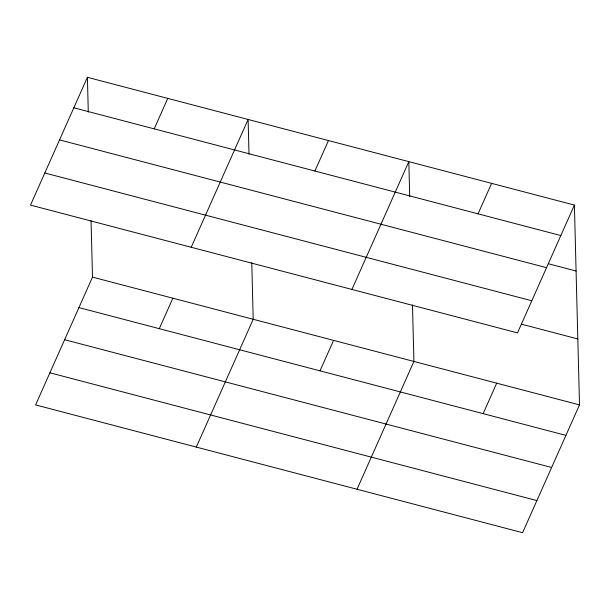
<?xml version="1.0" encoding="UTF-8"?>
<svg xmlns="http://www.w3.org/2000/svg" width="610" height="610" viewBox="0 0 610 610"><rect width="100%" height="100%" fill="white"/><g stroke="black" fill="none" stroke-linecap="round" stroke-linejoin="round"><path stroke-width="0.91" d="M87.405 77.302L30.5 205.105L517.501 332.885L574.399 205.082L87.405 77.302L88.29 112.156M154.185 128.862L167.758 98.385M91.058 220.591L92.499 277.115L35.601 404.918L522.595 532.698L579.5 404.895L574.399 205.082M191.212 247.271L248.11 119.468L249.002 154.322M159.286 328.676L172.859 298.198M314.897 171.029L328.47 140.552M196.306 447.084L253.211 319.282L251.77 262.765M351.917 289.445L408.822 161.635L409.714 196.489M319.998 370.842L333.563 340.365M478.042 213.835L491.614 183.358M357.018 489.258L413.923 361.448L412.482 304.931M483.143 413.649L496.708 383.171M73.833 107.779L560.834 235.559M548.489 263.779L576.084 271.015M59.536 139.896L546.529 267.676M44.797 172.988L531.798 300.768M521.702 324.23L577.815 338.954M92.499 277.115L579.5 404.895M78.934 307.592L565.928 435.372M64.629 339.709L551.631 467.489M49.898 372.801L536.899 500.581"/></g></svg>
